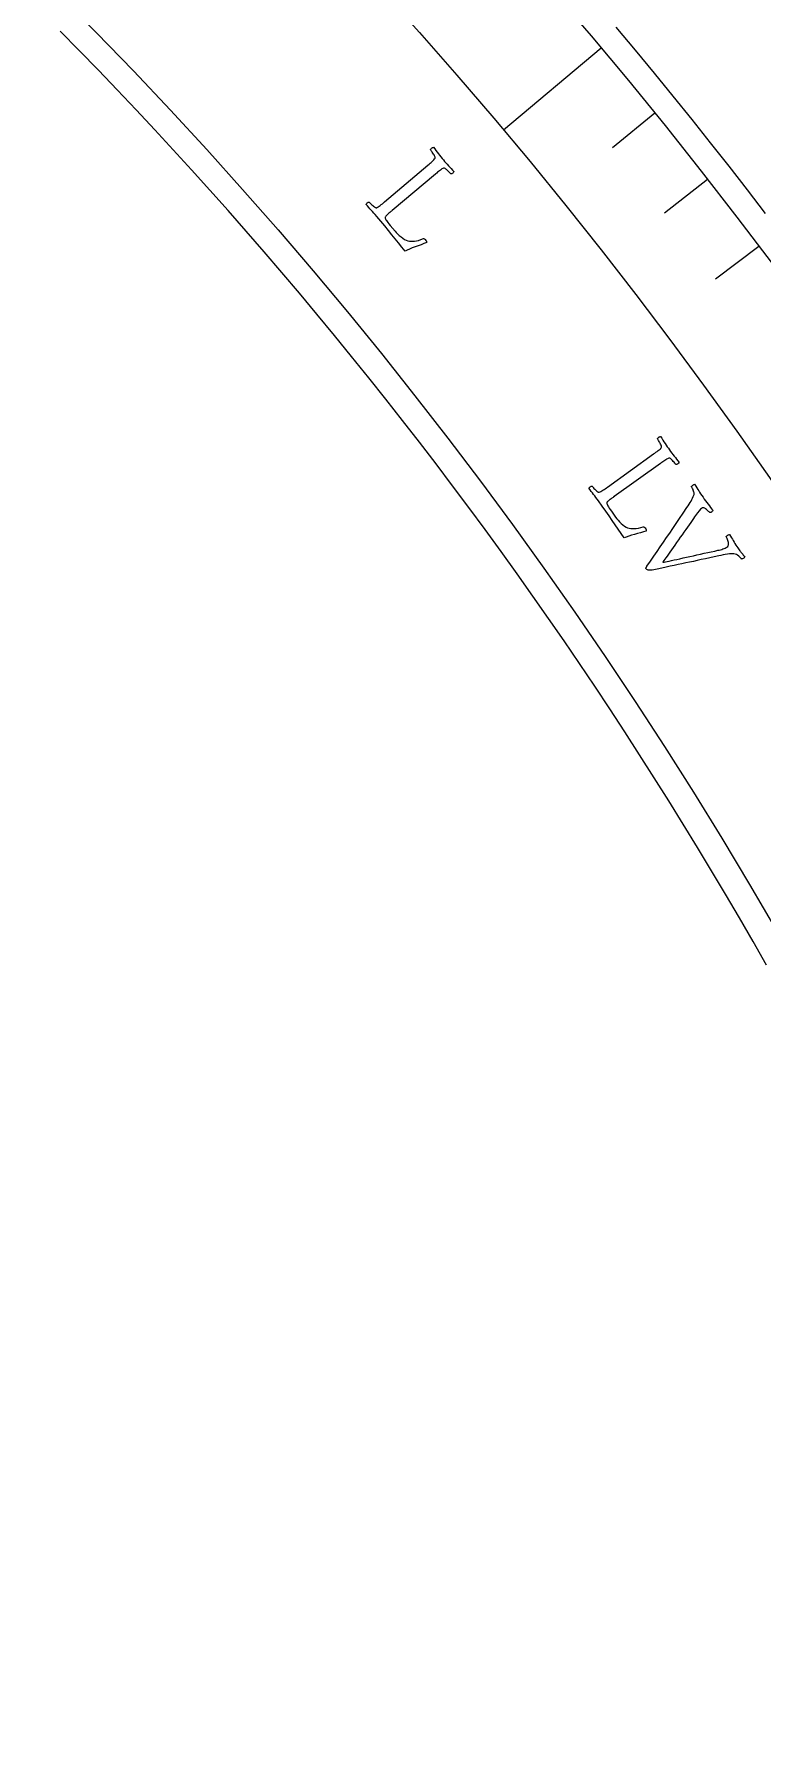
# Model space of a CAD drawing. Header units: millimetres. Extents: x -76 to 76, y -76 to 98.
# Drawn here: x 49.06 to 60.43, y 22.31 to 48.82 of the extents above; entities that cross this region are included whole.
import ezdxf

# ---------------------------------------------------------------- set-up
doc = ezdxf.new("R2010")
doc.units = ezdxf.units.MM
for name, color, linetype in [('CUT_INNER', 6, 'Continuous'), ('CUT_OUTER', 1, 'Continuous'), ('ENGRAVE', 7, 'Continuous'), ('ENGRAVE_FINE', 8, 'Continuous'), ('TEXT', 5, 'Continuous')]:
    doc.layers.add(name, color=color, linetype=linetype)

msp = doc.modelspace()

# ---------------------------------------------------------------- linework, layer by layer
at = {"layer": 'CUT_INNER'}
msp.add_lwpolyline([(60.5058, 34.2761), (60.2944, 34.6468), (60.0807, 35.0161), (59.8647, 35.384), (59.6464, 35.7507), (59.426, 36.116), (59.2032, 36.48), (58.9783, 36.8425), (58.7511, 37.2037), (58.5217, 37.5635), (58.2901, 37.9219), (58.0564, 38.2788), (57.8204, 38.6344), (57.5823, 38.9884), (57.3419, 39.341), (57.0995, 39.6921), (56.8548, 40.0417), (56.6081, 40.3898), (56.3592, 40.7364), (56.1082, 41.0814), (55.8551, 41.4249), (55.5998, 41.7669), (55.3425, 42.1072), (55.0831, 42.446), (54.8216, 42.7832), (54.5581, 43.1188), (54.2925, 43.4527), (54.0248, 43.785), (53.7551, 44.1157), (53.4834, 44.4447), (53.2097, 44.772), (52.934, 45.0977), (52.6563, 45.4216), (52.3766, 45.7439), (52.0949, 46.0644), (51.8113, 46.3832), (51.5257, 46.7002), (51.2382, 47.0155), (50.9488, 47.329), (50.6574, 47.6407), (50.3641, 47.9506), (50.069, 48.2588), (49.7719, 48.5651), (49.473, 48.8696)], dxfattribs=at)
at = {"layer": 'CUT_OUTER'}
msp.add_lwpolyline([(58.1527, 48.9312), (58.4519, 48.5735), (58.7488, 48.2139), (59.0435, 47.8525), (59.336, 47.4893), (59.6263, 47.1243), (59.9143, 46.7576), (60.2001, 46.3891), (60.4836, 46.0188)], dxfattribs=at)
at = {"layer": 'ENGRAVE'}
msp.add_lwpolyline([(57.9225, 48.6027), (56.3983, 47.3238)], dxfattribs=at)
for radius in [75.6124, 73.6227, 69.9276]:
    msp.add_circle((0, 0), radius, dxfattribs=at)
at = {"layer": 'ENGRAVE_FINE'}
for points in [[(58.7619, 47.5844), (58.0992, 47.0478)], [(59.5834, 46.5516), (58.9114, 46.0267)], [(60.3867, 45.5047), (59.7057, 44.9915)]]:
    msp.add_lwpolyline(points, dxfattribs=at)
at = {"layer": 'TEXT'}
for points in [[(54.6556, 46.0636), (54.6537, 46.062), (54.6515, 46.0602), (54.6489, 46.0579), (54.6458, 46.0554), (54.638, 46.0487), (54.629, 46.0412), (54.6189, 46.0326), (54.6076, 46.0232), (54.5962, 46.0134), (54.5854, 46.0038), (54.5753, 45.9944), (54.5659, 45.9853), (54.558, 45.9769), (54.5525, 45.9698), (54.5494, 45.9641), (54.5486, 45.9596), (54.5507, 45.9467), (54.5546, 45.9339), (54.5605, 45.9211), (54.5682, 45.9083), (54.5784, 45.894), (54.5917, 45.8766), (54.6082, 45.8561), (54.6277, 45.8325), (54.7024, 45.7433), (54.7225, 45.7206), (54.7449, 45.6979), (54.7695, 45.6751), (54.7964, 45.6523), (54.824, 45.6315), (54.8509, 45.6147), (54.877, 45.6019), (54.9023, 45.5931), (54.926, 45.5883), (54.9512, 45.5858), (54.9781, 45.5854), (55.0065, 45.5873), (55.0372, 45.592), (55.0705, 45.6), (55.1066, 45.6115), (55.1453, 45.6264), (55.1518, 45.6273), (55.1587, 45.6251), (55.1662, 45.6199), (55.174, 45.6116), (55.1846, 45.5976), (55.1919, 45.585), (55.1959, 45.5739), (55.1967, 45.5642), (55.1537, 45.5484), (55.1093, 45.5323), (55.0635, 45.5158), (55.0162, 45.499), (54.9705, 45.4819), (54.9294, 45.4646), (54.893, 45.4472), (54.8611, 45.4297), (54.8081, 45.494), (54.7556, 45.5584), (54.7036, 45.6229), (54.6521, 45.6875), (54.5989, 45.7539), (54.5419, 45.824), (54.4809, 45.8977), (54.416, 45.975), (54.3933, 46.0016), (54.3714, 46.0266), (54.3504, 46.0498), (54.3303, 46.0714), (54.3106, 46.0925), (54.2909, 46.1142), (54.2711, 46.1365), (54.2512, 46.1595), (54.2527, 46.1656), (54.2562, 46.1718), (54.2617, 46.178), (54.2691, 46.1845), (54.2771, 46.1902), (54.2844, 46.1944), (54.2909, 46.197), (54.2966, 46.1981), (54.3017, 46.1924), (54.3088, 46.1849), (54.318, 46.1757), (54.3291, 46.1647), (54.3414, 46.1532), (54.354, 46.1425), (54.3668, 46.1324), (54.3798, 46.1231), (54.3919, 46.1156), (54.4019, 46.111), (54.4098, 46.1093), (54.4156, 46.1104), (54.4285, 46.1164), (54.4422, 46.1243), (54.4567, 46.1341), (54.472, 46.1458), (54.4881, 46.1587), (54.5046, 46.1723), (54.5216, 46.1865), (54.5392, 46.2013), (55.2155, 46.7742), (55.2331, 46.7892), (55.25, 46.8038), (55.2664, 46.8181), (55.2821, 46.832), (55.2965, 46.8456), (55.3088, 46.8585), (55.319, 46.8709), (55.327, 46.8827), (55.3297, 46.8888), (55.3294, 46.8971), (55.3262, 46.9077), (55.32, 46.9205), (55.312, 46.9345), (55.3035, 46.9486), (55.2944, 46.9626), (55.2848, 46.9768), (55.2756, 46.9898), (55.2678, 47.0005), (55.2614, 47.0088), (55.2565, 47.0149), (55.2585, 47.0204), (55.2621, 47.0264), (55.2674, 47.0329), (55.2743, 47.0399), (55.2819, 47.0463), (55.289, 47.0506), (55.2956, 47.053), (55.3019, 47.0535), (55.3219, 47.0282), (55.3416, 47.0031), (55.361, 46.9781), (55.3801, 46.9532), (55.3992, 46.9285), (55.4183, 46.9044), (55.4376, 46.8806), (55.457, 46.8574), (55.4772, 46.8338), (55.4974, 46.8108), (55.5176, 46.7883), (55.5379, 46.7664), (55.5584, 46.7444), (55.5792, 46.7219), (55.6003, 46.6987), (55.6217, 46.675), (55.6202, 46.6689), (55.6167, 46.6627), (55.6112, 46.6564), (55.6038, 46.6501), (55.5957, 46.6444), (55.5884, 46.6403), (55.5818, 46.6377), (55.5761, 46.6367), (55.5709, 46.6426), (55.5637, 46.6502), (55.5545, 46.6597), (55.5432, 46.6709), (55.5309, 46.6828), (55.5187, 46.6939), (55.5065, 46.7044), (55.4943, 46.7142), (55.4829, 46.7222), (55.473, 46.7272), (55.4645, 46.7292), (55.4575, 46.7282), (55.4469, 46.7231), (55.4355, 46.7164), (55.4234, 46.7081), (55.4104, 46.6984), (55.3968, 46.6875), (55.3827, 46.676), (55.368, 46.6639), (55.3528, 46.6512), (55.3504, 46.6492), (55.348, 46.6471), (55.3455, 46.6451), (55.3431, 46.643), (55.3406, 46.641), (55.3382, 46.6389), (55.3358, 46.6369), (55.3333, 46.6348)], [(58.1266, 41.5978), (58.1247, 41.5965), (58.1223, 41.5948), (58.1195, 41.5927), (58.1163, 41.5904), (58.1079, 41.5844), (58.0983, 41.5776), (58.0876, 41.5699), (58.0756, 41.5614), (58.0635, 41.5525), (58.052, 41.5438), (58.0412, 41.5352), (58.0311, 41.5269), (58.0225, 41.5191), (58.0165, 41.5125), (58.0129, 41.507), (58.0118, 41.5027), (58.0128, 41.4897), (58.0158, 41.4765), (58.0206, 41.4633), (58.0273, 41.45), (58.0363, 41.4349), (58.0482, 41.4165), (58.063, 41.3948), (58.0806, 41.3697), (58.148, 41.2749), (58.1663, 41.2506), (58.1868, 41.2262), (58.2095, 41.2015), (58.2345, 41.1767), (58.2604, 41.1538), (58.2858, 41.1349), (58.3108, 41.1201), (58.3354, 41.1093), (58.3586, 41.1027), (58.3835, 41.0982), (58.4103, 41.0957), (58.4388, 41.0953), (58.4698, 41.0975), (58.5036, 41.1029), (58.5405, 41.1115), (58.5802, 41.1233), (58.5868, 41.1237), (58.5935, 41.121), (58.6005, 41.1152), (58.6077, 41.1063), (58.6171, 41.0915), (58.6234, 41.0784), (58.6266, 41.067), (58.6266, 41.0572), (58.5825, 41.0449), (58.5369, 41.0323), (58.4899, 41.0195), (58.4415, 41.0065), (58.3946, 40.9931), (58.3523, 40.9791), (58.3145, 40.9647), (58.2814, 40.9497), (58.2336, 41.018), (58.1864, 41.0864), (58.1397, 41.1548), (58.0935, 41.2232), (58.0457, 41.2936), (57.9943, 41.368), (57.9394, 41.4463), (57.8808, 41.5285), (57.8603, 41.5568), (57.8404, 41.5834), (57.8213, 41.6083), (57.803, 41.6313), (57.785, 41.6539), (57.7671, 41.6771), (57.7491, 41.701), (57.7311, 41.7255), (57.7331, 41.7314), (57.7371, 41.7372), (57.743, 41.7431), (57.7509, 41.7489), (57.7594, 41.754), (57.767, 41.7576), (57.7736, 41.7597), (57.7794, 41.7603), (57.784, 41.7542), (57.7906, 41.7462), (57.7989, 41.7363), (57.8092, 41.7245), (57.8206, 41.712), (57.8322, 41.7003), (57.8442, 41.6893), (57.8564, 41.679), (57.8679, 41.6705), (57.8775, 41.6651), (57.8853, 41.6628), (57.8911, 41.6635), (57.9044, 41.6685), (57.9187, 41.6752), (57.934, 41.6838), (57.9502, 41.6943), (57.9672, 41.7059), (57.9847, 41.7182), (58.0028, 41.731), (58.0215, 41.7443), (58.741, 42.262), (58.7597, 42.2755), (58.7777, 42.2887), (58.7952, 42.3017), (58.812, 42.3144), (58.8274, 42.3267), (58.8407, 42.3386), (58.8518, 42.3502), (58.8607, 42.3613), (58.8639, 42.3672), (58.8642, 42.3755), (58.8619, 42.3863), (58.8567, 42.3996), (58.8499, 42.4141), (58.8425, 42.4288), (58.8346, 42.4436), (58.8261, 42.4584), (58.8179, 42.4721), (58.811, 42.4834), (58.8053, 42.4922), (58.8009, 42.4987), (58.8033, 42.504), (58.8074, 42.5097), (58.8132, 42.5157), (58.8206, 42.5222), (58.8286, 42.5279), (58.8361, 42.5317), (58.8429, 42.5336), (58.8492, 42.5335), (58.8671, 42.5068), (58.8848, 42.4802), (58.9021, 42.4537), (58.9192, 42.4273), (58.9363, 42.4013), (58.9535, 42.3757), (58.9708, 42.3505), (58.9883, 42.3258), (59.0066, 42.3007), (59.0249, 42.2761), (59.0433, 42.2521), (59.0618, 42.2287), (59.0805, 42.2052), (59.0994, 42.1811), (59.1186, 42.1563), (59.1381, 42.1309), (59.1361, 42.125), (59.1322, 42.1191), (59.1262, 42.1133), (59.1182, 42.1075), (59.1097, 42.1025), (59.1021, 42.099), (59.0954, 42.097), (59.0896, 42.0964), (59.0849, 42.1026), (59.0783, 42.1108), (59.0699, 42.121), (59.0595, 42.1331), (59.0482, 42.1459), (59.0369, 42.1579), (59.0256, 42.1694), (59.0142, 42.1801), (59.0035, 42.189), (58.994, 42.1947), (58.9857, 42.1974), (58.9786, 42.197), (58.9676, 42.1927), (58.9558, 42.1869), (58.943, 42.1797), (58.9293, 42.1709), (58.9149, 42.1612), (58.8999, 42.1509), (58.8843, 42.14), (58.8682, 42.1285), (58.8656, 42.1267), (58.863, 42.1248), (58.8604, 42.123), (58.8578, 42.1211), (58.8552, 42.1192), (58.8526, 42.1174), (58.85, 42.1155), (58.8474, 42.1137)], [(59.5124, 41.5856), (59.5322, 41.5577), (59.5519, 41.5304), (59.5717, 41.5038), (59.5915, 41.4779), (59.6111, 41.4523), (59.6305, 41.4269), (59.6495, 41.4016), (59.6684, 41.3765), (59.6651, 41.372), (59.6598, 41.3669), (59.6525, 41.3613), (59.6431, 41.3551), (59.6337, 41.3496), (59.6262, 41.3463), (59.6207, 41.3451), (59.617, 41.3461), (59.6135, 41.3506), (59.6078, 41.3571), (59.5999, 41.3655), (59.5899, 41.3758), (59.5785, 41.3866), (59.5665, 41.3965), (59.5538, 41.4055), (59.5404, 41.4135), (59.527, 41.419), (59.5138, 41.4206), (59.5011, 41.4181), (59.4887, 41.4116), (59.4724, 41.3973), (59.4515, 41.3739), (59.4259, 41.3413), (59.3956, 41.2997), (59.3802, 41.2776), (59.3624, 41.2521), (59.3423, 41.2232), (59.3198, 41.1909), (59.2956, 41.156), (59.2701, 41.1195), (59.2433, 41.0813), (59.2152, 41.0415), (59.1866, 41.0007), (59.158, 40.9599), (59.1294, 40.919), (59.1009, 40.8779), (59.073, 40.8377), (59.0462, 40.7993), (59.0204, 40.7625), (58.9956, 40.7275), (58.9725, 40.6949), (58.9516, 40.6655), (58.9329, 40.6392), (58.9163, 40.616), (58.9027, 40.5968), (58.8926, 40.5825), (58.8861, 40.5731), (58.8831, 40.5686), (58.891, 40.57), (58.9051, 40.5728), (58.9255, 40.577), (58.9522, 40.5827), (58.984, 40.5895), (59.0198, 40.5973), (59.0597, 40.6061), (59.1035, 40.6158), (59.1506, 40.6263), (59.2, 40.6372), (59.2519, 40.6486), (59.3061, 40.6605), (59.3618, 40.6727), (59.4179, 40.685), (59.4744, 40.6974), (59.5313, 40.7098), (59.5876, 40.7221), (59.6422, 40.7341), (59.6951, 40.7456), (59.7463, 40.7568), (59.7655, 40.7611), (59.7849, 40.7662), (59.8044, 40.772), (59.8241, 40.7786), (59.8427, 40.7856), (59.8593, 40.7929), (59.8739, 40.8004), (59.8863, 40.808), (59.8985, 40.8185), (59.9068, 40.8308), (59.9114, 40.8449), (59.9121, 40.8608), (59.9102, 40.8774), (59.907, 40.8937), (59.9023, 40.9098), (59.8962, 40.9255), (59.8898, 40.9398), (59.8842, 40.9515), (59.8794, 40.9607), (59.8754, 40.9673), (59.876, 40.9723), (59.8794, 40.9779), (59.8854, 40.984), (59.8942, 40.9906), (59.9038, 40.9965), (59.9123, 41.0004), (59.9198, 41.0023), (59.9262, 41.0021), (59.9415, 40.9778), (59.9562, 40.9541), (59.9703, 40.9309), (59.9838, 40.9084), (59.9975, 40.8859), (60.0119, 40.863), (60.0271, 40.8396), (60.043, 40.8158), (60.0563, 40.7964), (60.0682, 40.7792), (60.0788, 40.7641), (60.0881, 40.7513), (60.0967, 40.7397), (60.1054, 40.7282), (60.114, 40.7169), (60.1227, 40.7058), (60.1319, 40.6942), (60.142, 40.6812), (60.153, 40.6668), (60.1649, 40.6511), (60.1615, 40.6467), (60.1558, 40.6417), (60.148, 40.6363), (60.1379, 40.6303), (60.128, 40.625), (60.1206, 40.6218), (60.1156, 40.6206), (60.1132, 40.6214), (60.1078, 40.6281), (60.0991, 40.6375), (60.0869, 40.6496), (60.0712, 40.6644), (60.0534, 40.6789), (60.0346, 40.69), (60.0149, 40.6977), (59.9944, 40.702), (59.9775, 40.7032), (59.9552, 40.7025), (59.9277, 40.6999), (59.8948, 40.6955), (59.8597, 40.6899), (59.8258, 40.684), (59.7929, 40.6776), (59.7612, 40.6708), (59.6876, 40.655), (59.6171, 40.6398), (59.5497, 40.6252), (59.4854, 40.6112), (59.4232, 40.5976), (59.3621, 40.5844), (59.302, 40.5716), (59.2429, 40.5591), (59.1839, 40.5466), (59.1237, 40.5339), (59.0624, 40.5208), (59.0001, 40.5074), (58.9354, 40.4935), (58.8673, 40.4792), (58.7956, 40.4643), (58.7205, 40.4488), (58.7002, 40.4454), (58.6824, 40.4441), (58.667, 40.445), (58.6539, 40.448), (58.6429, 40.4526), (58.6332, 40.4584), (58.625, 40.4653), (58.6183, 40.4734), (58.6173, 40.4764), (58.6178, 40.4802), (58.62, 40.4847), (58.6237, 40.49), (58.6278, 40.4954), (58.6311, 40.5003), (58.6337, 40.5046), (58.6355, 40.5084), (58.6908, 40.5883), (58.7441, 40.6656), (58.7956, 40.7402), (58.8453, 40.8122), (58.8941, 40.8831), (58.9433, 40.9547), (58.9928, 41.0269), (59.0427, 41.0998), (59.0939, 41.1751), (59.1474, 41.2545), (59.2031, 41.338), (59.2611, 41.4257), (59.279, 41.4525), (59.2957, 41.4783), (59.3111, 41.5031), (59.3253, 41.5269), (59.3382, 41.5501), (59.3498, 41.5733), (59.3602, 41.5964), (59.3694, 41.6195), (59.3723, 41.6294), (59.3734, 41.6407), (59.3725, 41.6532), (59.3698, 41.6671), (59.3658, 41.6813), (59.3612, 41.6949), (59.3561, 41.708), (59.3504, 41.7205), (59.3447, 41.7319), (59.3395, 41.7415), (59.335, 41.7494), (59.331, 41.7555), (59.3319, 41.7573), (59.3359, 41.761), (59.343, 41.7665), (59.3532, 41.7738), (59.3636, 41.781), (59.3715, 41.7861), (59.3769, 41.789), (59.3796, 41.7898), (59.3989, 41.7605), (59.4162, 41.7336), (59.4317, 41.7091), (59.4453, 41.6871), (59.4589, 41.6652), (59.4747, 41.641), (59.4925, 41.6145), (59.5124, 41.5856)]]:
    msp.add_lwpolyline(points, close=True, dxfattribs=at)

doc.saveas('drawing.dxf')
